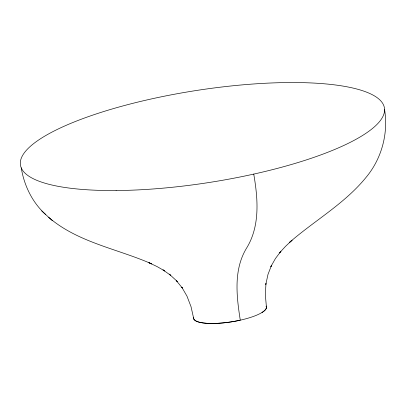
<?xml version="1.0" encoding="UTF-8"?>
<svg xmlns="http://www.w3.org/2000/svg" width="406" height="406" viewBox="0 0 406 406"><rect width="100%" height="100%" fill="white"/><g stroke="black" fill="none" stroke-linecap="round" stroke-linejoin="round"><path stroke-width="0.61" d="M48.695 217.347C77.8 242.463 117.451 248.787 151.732 263.9L148.885 262.687L157.02 266.554L164.8 270.98L162.994 269.888L170.469 275.197L169.297 274.131L177.285 281.475L176.24 280.521L182.36 288.072L181.771 287.143L186.968 296.131L191.018 306.662L193.784 318.933M21.254 167.876C24.096 185.359 32.231 202.35 45.452 214.312M41.752 210.953L52.267 220.59M253.745 174.093C258.023 198.92 260.276 226.436 246.198 248.731C233.43 270.33 236.581 296.547 240.281 320.177A36.844 9.287 -8.9 0 1 193.667 317.355M384.578 109.61C388.486 133.554 381.625 158.761 366.065 177.371C344.74 203.624 314.665 220.458 289.448 242.463L292.097 240.174L285.519 246.356L279.46 252.953L280.932 251.202L275.42 258.571L270.832 266.656L271.518 265.311L267.99 274.4L265.808 284.479L265.971 283.464L265.331 294.746L266.448 307.281M193.687 317.314A36.844 9.287 -8.9 0 0 231.318 321.862A36.844 9.287 -8.9 0 0 266.077 306.048A36.844 9.287 -8.9 0 1 261.992 312.488M116.116 190.536A184.217 46.436 -8.9 0 0 384.502 108.483A184.217 46.436 -8.9 0 0 106.707 110.605A184.217 46.436 -8.9 0 0 116.116 190.536"/></g></svg>
